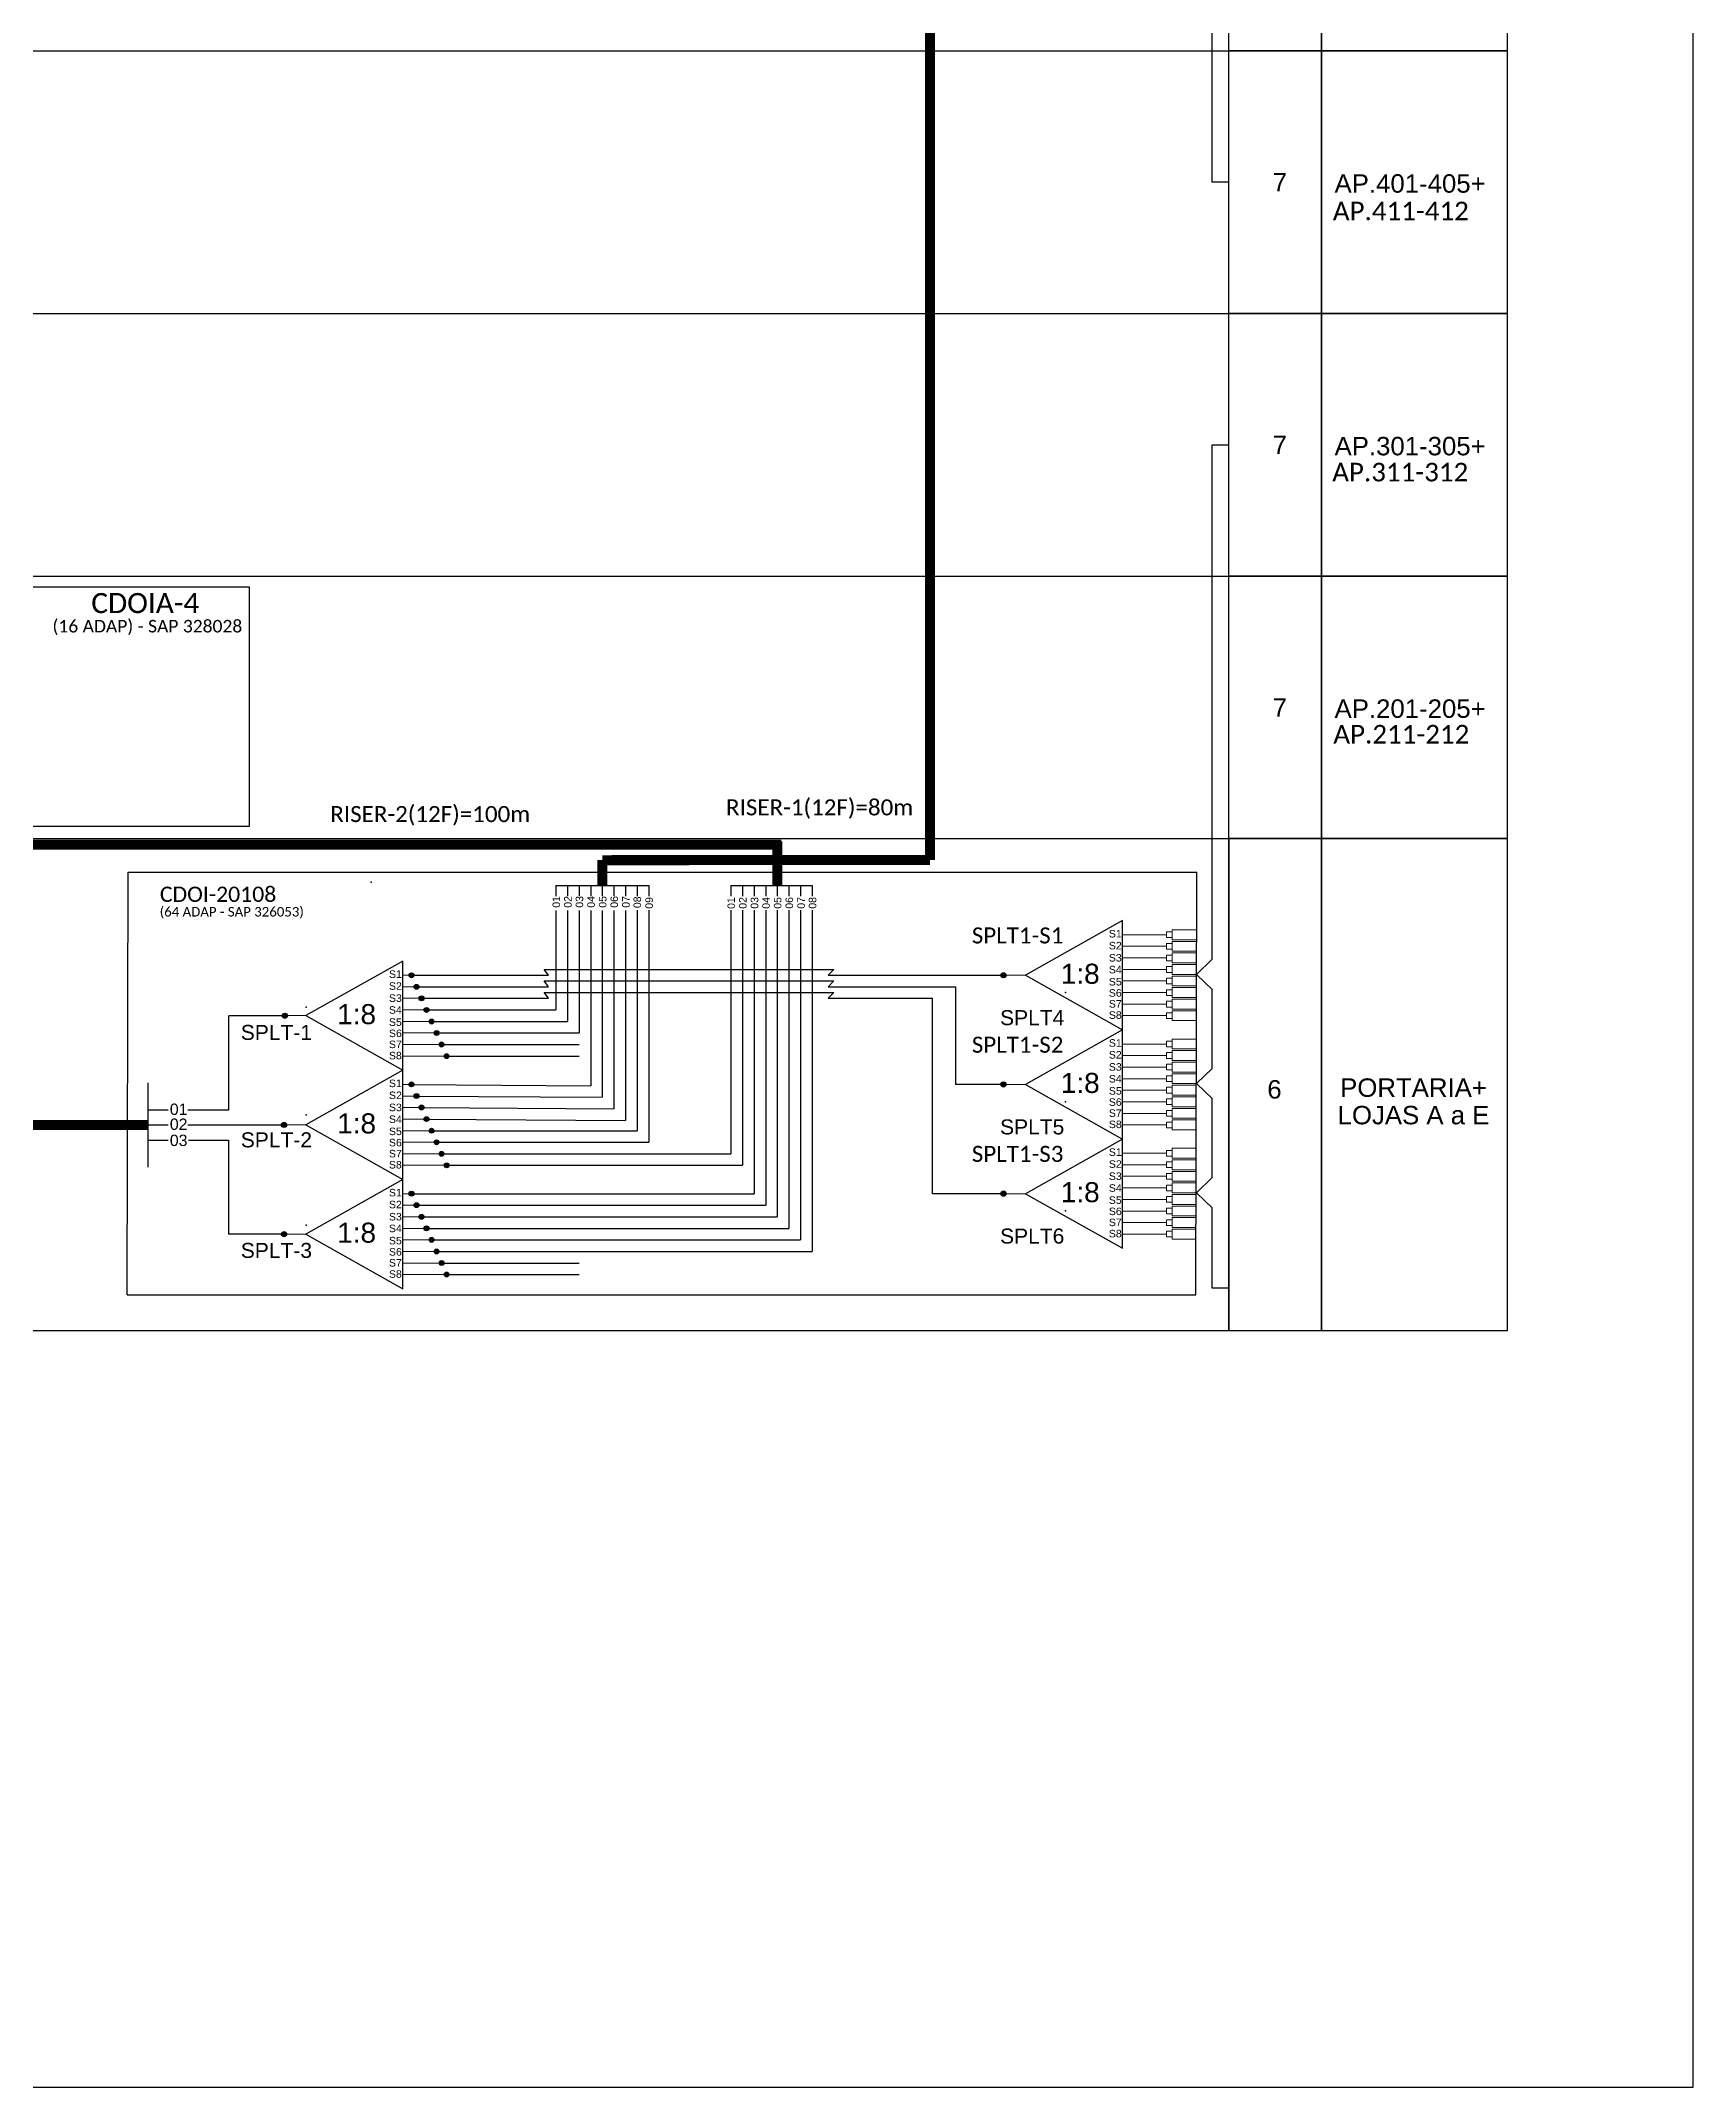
# Model space of a CAD drawing. Header units: millimetres. Extents: x 35553 to 36391, y 58449 to 59043.
# Drawn here: x 36226.4 to 36391.2, y 58448.6 to 58652.7 of the extents above; entities that cross this region are included whole.
import ezdxf
from ezdxf.enums import TextEntityAlignment as Align

# ---------------------------------------------------------------- set-up
doc = ezdxf.new("R2010")
doc.units = ezdxf.units.MM
doc.layers.add('10.1-Caixas Subterrâneas', color=5, linetype='Continuous')
doc.layers.add('10.4-Postes', color=1, linetype='Continuous')
doc.styles.add('ARIAL', font='arial.ttf')
doc.styles.add('WMF-Calibri0', font='calibri.ttf')
doc.linetypes.add('RESERVA', pattern='A,0.5,-0.15,["RESERVA",Standard,S=0.18,R=0,X=0,Y=-0.1],-1.3', length=1.95)

# ---------------------------------------------------------------- blocks, each defined once
blk = doc.blocks.new('A$C415C251F')
at = {"color": 3}
blk.add_point((0, 0), dxfattribs=at)
blk = doc.blocks.new('LEG_CDOIA8_C-SPLT_DIR')
at = {"color": 3}
blk.add_blockref('A$C415C251F', (0, 0), dxfattribs=at)
at = {"color": 1, "style": 'WMF-Calibri0', "flags": 4}
blk.add_attdef('CDO', (-26.84, -2.61), '', height=2, dxfattribs=at)
blk.add_attdef('MODELO', text='', height=1.5, dxfattribs=at).set_placement((-22.23, -4.54), align=Align.CENTER)
at = {"style": 'ARIAL', "flags": 4}
blk.add_attdef('SPLITAGEM', text='', height=1.5, dxfattribs=at).set_placement((-18.36, -12.59), align=Align.CENTER)
blk = doc.blocks.new('SPLITTER_')
blk.add_point((0, 0))
at = {"style": 'ARIAL', "flags": 4}
blk.add_attdef('SPLT', (0, -3.26), '', height=1.5, dxfattribs=at)

msp = doc.modelspace()

# ---------------------------------------------------------------- hatches: boundary and pattern name
h = msp.add_hatch(color=3)
h.dxf.hatch_style = 1
edge = h.paths.add_edge_path()
edge.add_arc((36263.38, 58559.52), 0.242, 0, 360)
h = msp.add_hatch(color=3)
h.dxf.hatch_style = 1
edge = h.paths.add_edge_path()
edge.add_arc((36322.42, 58559.52), 0.256, 0, 360)
h = msp.add_hatch(color=3)
h.dxf.hatch_style = 1
edge = h.paths.add_edge_path()
edge.add_arc((36263.88, 58558.37), 0.242, 0, 360)
h = msp.add_hatch(color=3)
h.dxf.hatch_style = 1
edge = h.paths.add_edge_path()
edge.add_arc((36264.38, 58557.22), 0.242, 0, 360)
h = msp.add_hatch(color=3)
h.dxf.hatch_style = 1
edge = h.paths.add_edge_path()
edge.add_arc((36250.75, 58555.48), 0.256, 0, 360)
h = msp.add_hatch(color=3)
h.dxf.hatch_style = 1
edge = h.paths.add_edge_path()
edge.add_arc((36264.88, 58556.06), 0.242, 0, 360)
h = msp.add_hatch(color=3)
h.dxf.hatch_style = 1
edge = h.paths.add_edge_path()
edge.add_arc((36265.38, 58554.91), 0.242, 0, 360)
h = msp.add_hatch(color=3)
h.dxf.hatch_style = 1
edge = h.paths.add_edge_path()
edge.add_arc((36265.88, 58553.76), 0.242, 0, 360)
h = msp.add_hatch(color=3)
h.dxf.hatch_style = 1
edge = h.paths.add_edge_path()
edge.add_arc((36266.38, 58552.61), 0.242, 0, 360)
h = msp.add_hatch(color=3)
h.dxf.hatch_style = 1
edge = h.paths.add_edge_path()
edge.add_arc((36266.88, 58551.45), 0.242, 0, 360)
h = msp.add_hatch(color=3)
h.dxf.hatch_style = 1
edge = h.paths.add_edge_path()
edge.add_arc((36263.38, 58548.63), 0.242, 0, 360)
h = msp.add_hatch(color=3)
h.dxf.hatch_style = 1
edge = h.paths.add_edge_path()
edge.add_arc((36322.42, 58548.63), 0.256, 0, 360)
h = msp.add_hatch(color=3)
h.dxf.hatch_style = 1
edge = h.paths.add_edge_path()
edge.add_arc((36263.88, 58547.47), 0.242, 0, 360)
h = msp.add_hatch(color=3)
h.dxf.hatch_style = 1
edge = h.paths.add_edge_path()
edge.add_arc((36250.66, 58544.59), 0.256, 0, 360)
h = msp.add_hatch(color=3)
h.dxf.hatch_style = 1
edge = h.paths.add_edge_path()
edge.add_arc((36264.38, 58546.32), 0.242, 0, 360)
h = msp.add_hatch(color=3)
h.dxf.hatch_style = 1
edge = h.paths.add_edge_path()
edge.add_arc((36264.88, 58545.17), 0.242, 0, 360)
h = msp.add_hatch(color=3)
h.dxf.hatch_style = 1
edge = h.paths.add_edge_path()
edge.add_arc((36265.38, 58544.01), 0.242, 0, 360)
h = msp.add_hatch(color=3)
h.dxf.hatch_style = 1
edge = h.paths.add_edge_path()
edge.add_arc((36265.88, 58542.86), 0.242, 0, 360)
h = msp.add_hatch(color=3)
h.dxf.hatch_style = 1
edge = h.paths.add_edge_path()
edge.add_arc((36266.38, 58541.71), 0.242, 0, 360)
h = msp.add_hatch(color=3)
h.dxf.hatch_style = 1
edge = h.paths.add_edge_path()
edge.add_arc((36266.88, 58540.56), 0.242, 0, 360)
h = msp.add_hatch(color=3)
h.dxf.hatch_style = 1
edge = h.paths.add_edge_path()
edge.add_arc((36263.38, 58537.73), 0.242, 0, 360)
h = msp.add_hatch(color=3)
h.dxf.hatch_style = 1
edge = h.paths.add_edge_path()
edge.add_arc((36263.88, 58536.58), 0.242, 0, 360)
h = msp.add_hatch(color=3)
h.dxf.hatch_style = 1
edge = h.paths.add_edge_path()
edge.add_arc((36322.42, 58537.73), 0.256, 0, 360)
h = msp.add_hatch(color=3)
h.dxf.hatch_style = 1
edge = h.paths.add_edge_path()
edge.add_arc((36264.38, 58535.42), 0.242, 0, 360)
h = msp.add_hatch(color=3)
h.dxf.hatch_style = 1
edge = h.paths.add_edge_path()
edge.add_arc((36264.88, 58534.27), 0.242, 0, 360)
h = msp.add_hatch(color=3)
h.dxf.hatch_style = 1
edge = h.paths.add_edge_path()
edge.add_arc((36250.66, 58533.69), 0.256, 0, 360)
h = msp.add_hatch(color=3)
h.dxf.hatch_style = 1
edge = h.paths.add_edge_path()
edge.add_arc((36265.38, 58533.12), 0.242, 0, 360)
h = msp.add_hatch(color=3)
h.dxf.hatch_style = 1
edge = h.paths.add_edge_path()
edge.add_arc((36265.88, 58531.96), 0.242, 0, 360)
h = msp.add_hatch(color=3)
h.dxf.hatch_style = 1
edge = h.paths.add_edge_path()
edge.add_arc((36266.38, 58530.81), 0.242, 0, 360)
h = msp.add_hatch(color=3)
h.dxf.hatch_style = 1
edge = h.paths.add_edge_path()
edge.add_arc((36266.88, 58529.66), 0.242, 0, 360)

# ---------------------------------------------------------------- linework, layer by layer
at = {"color": 0}
for p, q in [((36344.9, 58651.73), (36344.9, 58677.93)), ((36354.16, 58651.73), (36354.16, 58677.93)), ((36354.16, 58677.93), (36354.16, 58651.73)), ((36372.67, 58677.93), (36372.67, 58651.73)), ((36185.12, 58651.73), (36344.9, 58651.73)), ((36344.88, 58651.73), (36344.9, 58651.73)), ((36344.88, 58651.73), (36344.9, 58651.73)), ((36344.9, 58651.73), (36354.16, 58651.73)), ((36344.9, 58625.54), (36344.9, 58651.73)), ((36354.16, 58651.73), (36344.9, 58651.73)), ((36354.16, 58651.73), (36372.67, 58651.73)), ((36354.16, 58625.54), (36354.16, 58651.73)), ((36354.16, 58651.73), (36354.16, 58625.54)), ((36372.67, 58651.73), (36354.16, 58651.73)), ((36372.67, 58651.73), (36372.67, 58625.54)), ((36185.12, 58625.54), (36344.9, 58625.54)), ((36344.88, 58625.54), (36344.9, 58625.54)), ((36344.88, 58625.54), (36344.9, 58625.54)), ((36344.9, 58625.54), (36354.16, 58625.54)), ((36344.9, 58599.34), (36344.9, 58625.54)), ((36354.16, 58625.54), (36344.9, 58625.54)), ((36354.16, 58625.54), (36372.67, 58625.54)), ((36354.16, 58599.34), (36354.16, 58625.54)), ((36354.16, 58625.54), (36354.16, 58599.34)), ((36372.67, 58625.54), (36354.16, 58625.54)), ((36372.67, 58625.54), (36372.67, 58599.34)), ((36185.12, 58599.34), (36344.9, 58599.34)), ((36344.88, 58599.34), (36344.9, 58599.34)), ((36344.88, 58599.34), (36344.9, 58599.34)), ((36344.9, 58599.34), (36354.16, 58599.34)), ((36344.9, 58573.15), (36344.9, 58599.34)), ((36354.16, 58599.34), (36344.9, 58599.34)), ((36354.16, 58599.34), (36372.67, 58599.34)), ((36354.16, 58573.15), (36354.16, 58599.34)), ((36354.16, 58599.34), (36354.16, 58573.15)), ((36372.67, 58599.34), (36354.16, 58599.34)), ((36372.67, 58599.34), (36372.67, 58573.15)), ((36185.12, 58573.15), (36344.9, 58573.15)), ((36354.16, 58573.15), (36344.9, 58573.15)), ((36344.9, 58573.15), (36354.16, 58573.15)), ((36344.9, 58524.06), (36344.9, 58573.15)), ((36344.9, 58573.15), (36344.9, 58524.06)), ((36372.67, 58573.15), (36354.16, 58573.15)), ((36354.16, 58573.15), (36372.67, 58573.15)), ((36354.16, 58524.06), (36354.16, 58573.15)), ((36354.16, 58573.15), (36354.16, 58524.06)), ((36372.67, 58573.15), (36372.67, 58524.06)), ((36247.92, 58524.06), (36190.85, 58524.06)), ((36257.18, 58524.06), (36247.92, 58524.06)), ((36275.69, 58524.06), (36257.18, 58524.06)), ((36344.9, 58524.06), (36275.69, 58524.06)), ((36354.16, 58524.06), (36344.9, 58524.06)), ((36372.67, 58524.06), (36354.16, 58524.06))]:
    msp.add_line(p, q, dxfattribs=at)
for p, q in [((36185.12, 58651.73), (36344.9, 58651.73)), ((36344.88, 58651.73), (36372.67, 58651.73)), ((36185.12, 58625.54), (36344.9, 58625.54)), ((36344.88, 58625.54), (36372.67, 58625.54)), ((36185.12, 58599.34), (36344.9, 58599.34)), ((36344.88, 58599.34), (36372.67, 58599.34)), ((36185.12, 58573.15), (36344.9, 58573.15))]:
    msp.add_line(p, q)
msp.add_lwpolyline([(35552.65, 58448.6), (36391.22, 58448.6), (36391.22, 59042.6), (35552.65, 59042.6), (35552.65, 58448.6)])
at = {"color": 5, "const_width": 1}
for points in [[(36315.11, 58827.25), (36315.11, 58571.01)], [(36282.41, 58568.47), (36282.41, 58571.01)], [(36282.41, 58571), (36315.11, 58571.01)]]:
    msp.add_lwpolyline(points, dxfattribs=at)
at = {"color": 3}
for points in [[(36344.9, 58638.63), (36343.25, 58638.63), (36343.25, 58657.76), (36341.68, 58659.26), (36343.25, 58660.77), (36343.25, 58661.93)], [(36343.25, 58565.3), (36343.25, 58612.44), (36344.9, 58612.44)], [(36277.78, 58565.98), (36277.78, 58556.06)], [(36278.94, 58565.98), (36278.94, 58554.91)], [(36280.1, 58565.99), (36280.1, 58553.76)], [(36343.25, 58552.6), (36343.25, 58558.1), (36341.68, 58559.61), (36343.25, 58561.11), (36343.25, 58565.3)], [(36263.38, 58559.52), (36277.05, 58559.52)], [(36277.05, 58559.52), (36276.62, 58560.11), (36305.5, 58560.11), (36304.94, 58559.52)], [(36304.94, 58559.52), (36322.42, 58559.52)], [(36263.88, 58558.37), (36277.05, 58558.37)], [(36264.38, 58557.22), (36277.05, 58557.22)], [(36277.05, 58558.37), (36276.62, 58558.96), (36305.5, 58558.96), (36304.94, 58558.37)], [(36277.05, 58557.22), (36276.62, 58557.81), (36305.5, 58557.81), (36304.94, 58557.22)], [(36277.05, 58558.37), (36277.05, 58558.37)], [(36277.05, 58557.22), (36277.05, 58557.22)], [(36304.94, 58558.37), (36317.63, 58558.37), (36317.63, 58548.63)], [(36304.94, 58557.22), (36315.33, 58557.22), (36315.33, 58537.73)], [(36250.75, 58555.48), (36245.14, 58555.48)], [(36245.14, 58550.54), (36245.14, 58555.48)], [(36264.88, 58556.06), (36277.78, 58556.06)], [(36265.38, 58554.91), (36278.94, 58554.91)], [(36265.88, 58553.76), (36280.1, 58553.76)], [(36343.25, 58541.71), (36343.25, 58547.22), (36341.68, 58548.73), (36343.25, 58550.23), (36343.25, 58552.6)], [(36241.07, 58546.1), (36245.14, 58546.1), (36245.14, 58550.54)], [(36322.42, 58548.63), (36317.63, 58548.63)], [(36237.1, 58546.1), (36239.11, 58546.1)], [(36343.25, 58535.35), (36343.25, 58536.32), (36341.68, 58537.83), (36343.25, 58539.34), (36343.25, 58541.71)], [(36322.42, 58537.73), (36315.33, 58537.73)], [(36344.9, 58528.31), (36343.25, 58528.31), (36343.25, 58535.35)]]:
    msp.add_lwpolyline(points, dxfattribs=at)
at = {"color": 1}
msp.add_lwpolyline([(36194.07, 58598.26), (36247.2, 58598.26), (36247.2, 58574.37), (36194.07, 58574.37)], close=True, dxfattribs=at)
for points in [[(36247.2, 58574.37), (36247.2, 58574.37), (36247.2, 58574.37), (36194.07, 58574.37), (36194.07, 58597.16), (36194.07, 58597.16)], [(36235.1, 58569.8), (36341.72, 58569.8)], [(36341.62, 58527.63), (36341.72, 58569.8)], [(36334.31, 58564.97), (36324.64, 58559.52), (36334.31, 58554.07), (36334.31, 58564.97)], [(36262.5, 58560.94), (36252.83, 58555.49), (36262.5, 58550.04), (36262.5, 58560.94)], [(36334.31, 58554.07), (36324.64, 58548.63), (36334.31, 58543.18), (36334.31, 58554.07)], [(36237.1, 58543.06), (36237.1, 58548.79)], [(36262.5, 58550.04), (36252.83, 58544.59), (36262.5, 58539.14), (36262.5, 58550.04)], [(36237.1, 58540.38), (36237.1, 58543.06)], [(36334.31, 58543.18), (36324.64, 58537.73), (36334.31, 58532.28), (36334.31, 58543.18)], [(36262.5, 58539.14), (36252.83, 58533.69), (36262.5, 58528.25), (36262.5, 58539.14)], [(36235, 58527.63), (36341.62, 58527.63)]]:
    msp.add_lwpolyline(points, dxfattribs=at)
at = {"color": 6, "const_width": 1}
for points in [[(36299.86, 58568.47), (36299.86, 58572.88)], [(36300.27, 58572.55), (36220.63, 58572.55)]]:
    msp.add_lwpolyline(points, dxfattribs=at)
at = {"color": 5}
for points in [[(36277.78, 58568.47), (36277.78, 58567.4)], [(36277.78, 58568.47), (36284.72, 58568.47)], [(36278.94, 58568.47), (36278.94, 58567.41)], [(36280.1, 58568.47), (36280.1, 58567.4)], [(36281.25, 58568.47), (36281.25, 58567.4)], [(36282.41, 58568.47), (36282.41, 58567.4)], [(36283.57, 58568.47), (36283.57, 58567.4)], [(36284.72, 58568.47), (36284.72, 58567.4)], [(36284.72, 58568.47), (36285.88, 58568.47), (36285.88, 58567.4)], [(36285.88, 58568.47), (36287.04, 58568.47), (36287.04, 58567.4)]]:
    msp.add_lwpolyline(points, dxfattribs=at)
at = {"color": 6}
for points in [[(36295.24, 58568.47), (36295.24, 58567.4)], [(36295.24, 58568.47), (36301.02, 58568.47)], [(36296.39, 58568.47), (36296.39, 58567.41)], [(36297.55, 58568.47), (36297.55, 58567.4)], [(36298.71, 58568.47), (36298.71, 58567.4)], [(36299.86, 58568.47), (36299.86, 58567.4)], [(36301.02, 58568.47), (36301.02, 58567.4)], [(36301.02, 58568.47), (36302.18, 58568.47), (36302.18, 58567.4)], [(36302.18, 58568.47), (36303.34, 58568.47), (36303.34, 58567.4)]]:
    msp.add_lwpolyline(points, dxfattribs=at)
at = {"color": 2}
for points in [[(36281.25, 58565.98), (36281.25, 58548.5)], [(36282.41, 58565.98), (36282.41, 58547.35)], [(36283.57, 58565.98), (36283.57, 58546.2)], [(36284.72, 58565.98), (36284.72, 58545.04)], [(36285.88, 58566), (36285.88, 58544.01)], [(36287.04, 58566), (36287.04, 58542.86)], [(36295.24, 58566), (36295.24, 58541.71)], [(36296.39, 58566), (36296.39, 58540.56)], [(36263.38, 58548.63), (36281.25, 58548.5)], [(36263.88, 58547.47), (36282.41, 58547.35)], [(36264.38, 58546.32), (36283.57, 58546.2)], [(36264.88, 58545.17), (36284.72, 58545.04)], [(36237.1, 58544.59), (36239.11, 58544.59)], [(36241.07, 58544.59), (36245.13, 58544.59)], [(36245.13, 58544.59), (36250.66, 58544.59)], [(36265.38, 58544.01), (36285.88, 58544.01)], [(36265.88, 58542.86), (36287.04, 58542.86)], [(36296.39, 58542.86), (36296.39, 58542.86)], [(36266.38, 58541.71), (36295.24, 58541.71)], [(36266.88, 58540.56), (36296.39, 58540.56)]]:
    msp.add_lwpolyline(points, dxfattribs=at)
at = {"color": 0}
for points in [[(36297.55, 58566), (36297.55, 58537.73)], [(36298.71, 58566), (36298.71, 58536.58)], [(36299.86, 58566), (36299.86, 58535.42)], [(36301.02, 58566), (36301.02, 58534.27)], [(36302.18, 58566), (36302.18, 58533.12)], [(36303.34, 58566), (36303.34, 58531.96)], [(36237.1, 58543.06), (36239.11, 58543.06)], [(36241.12, 58543.06), (36245.13, 58543.06), (36245.13, 58538.13)], [(36245.13, 58538.13), (36245.13, 58533.69)], [(36263.38, 58537.73), (36297.55, 58537.73)], [(36263.88, 58536.58), (36298.71, 58536.58)], [(36264.38, 58535.42), (36299.86, 58535.42)], [(36250.66, 58533.69), (36245.13, 58533.69)], [(36264.88, 58534.27), (36301.02, 58534.27)], [(36265.38, 58533.12), (36302.18, 58533.12)], [(36265.88, 58531.96), (36303.34, 58531.96)]]:
    msp.add_lwpolyline(points, dxfattribs=at)
at = {"color": 3, "lineweight": 0}
for points in [[(36338.69, 58563.56), (36334.31, 58563.56)], [(36339.27, 58564.05), (36339.27, 58563.07)], [(36339.27, 58564.05), (36341.68, 58564.05)], [(36339.27, 58563.07), (36341.68, 58563.07)], [(36334.31, 58562.41), (36338.69, 58562.41)], [(36334.31, 58561.25), (36338.69, 58561.25)], [(36339.27, 58562.9), (36339.27, 58561.91)], [(36339.27, 58562.9), (36341.68, 58562.9)], [(36339.27, 58561.91), (36341.68, 58561.91)], [(36339.27, 58561.75), (36339.27, 58560.76)], [(36339.27, 58561.75), (36341.68, 58561.75)], [(36334.31, 58560.1), (36338.69, 58560.1)], [(36339.27, 58560.76), (36341.68, 58560.76)], [(36339.27, 58560.59), (36339.27, 58559.61)], [(36339.27, 58560.59), (36341.68, 58560.59)], [(36339.27, 58559.61), (36341.68, 58559.61)], [(36339.27, 58559.44), (36339.27, 58558.45)], [(36339.27, 58559.44), (36341.68, 58559.44)], [(36334.31, 58558.95), (36338.69, 58558.95)], [(36334.31, 58557.79), (36338.69, 58557.79)], [(36339.27, 58558.45), (36341.68, 58558.45)], [(36339.27, 58558.29), (36339.27, 58557.3)], [(36339.27, 58558.29), (36341.68, 58558.29)], [(36339.27, 58557.3), (36341.68, 58557.3)], [(36339.27, 58557.13), (36339.27, 58556.15)], [(36339.27, 58557.13), (36341.68, 58557.13)], [(36334.31, 58556.64), (36338.69, 58556.64)], [(36334.31, 58555.49), (36338.69, 58555.49)], [(36339.27, 58556.15), (36341.68, 58556.15)], [(36339.27, 58555.98), (36339.27, 58554.99)], [(36339.27, 58555.98), (36341.68, 58555.98)], [(36339.27, 58554.99), (36341.68, 58554.99)], [(36339.27, 58553.16), (36339.27, 58552.17)], [(36339.27, 58553.16), (36341.68, 58553.16)], [(36338.69, 58552.66), (36334.31, 58552.66)], [(36334.31, 58551.51), (36338.69, 58551.51)], [(36339.27, 58552.17), (36341.68, 58552.17)], [(36339.27, 58552), (36339.27, 58551.02)], [(36339.27, 58552), (36341.68, 58552)], [(36339.27, 58551.02), (36341.68, 58551.02)], [(36339.27, 58550.85), (36339.27, 58549.86)], [(36339.27, 58550.85), (36341.68, 58550.85)], [(36334.31, 58550.36), (36338.69, 58550.36)], [(36334.31, 58549.2), (36338.69, 58549.2)], [(36339.27, 58549.86), (36341.68, 58549.86)], [(36339.27, 58549.7), (36339.27, 58548.71)], [(36339.27, 58549.7), (36341.68, 58549.7)], [(36334.31, 58548.05), (36338.69, 58548.05)], [(36334.31, 58546.9), (36338.69, 58546.9)], [(36339.27, 58548.71), (36341.68, 58548.71)], [(36339.27, 58548.54), (36339.27, 58547.56)], [(36339.27, 58548.54), (36341.68, 58548.54)], [(36339.27, 58547.56), (36341.67, 58547.56)], [(36339.27, 58547.39), (36339.27, 58546.4)], [(36339.27, 58547.39), (36341.67, 58547.39)], [(36334.31, 58545.74), (36338.69, 58545.74)], [(36339.27, 58546.4), (36341.66, 58546.4)], [(36339.27, 58546.24), (36339.27, 58545.25)], [(36339.27, 58546.24), (36341.66, 58546.24)], [(36339.27, 58545.25), (36341.66, 58545.25)], [(36339.27, 58545.08), (36339.27, 58544.1)], [(36339.27, 58545.08), (36341.66, 58545.08)], [(36334.31, 58544.59), (36338.69, 58544.59)], [(36339.27, 58544.1), (36341.66, 58544.1)], [(36338.69, 58541.77), (36334.31, 58541.77)], [(36334.31, 58540.61), (36338.69, 58540.61)], [(36339.27, 58542.26), (36339.27, 58541.27)], [(36339.27, 58542.26), (36341.65, 58542.26)], [(36339.27, 58541.27), (36341.65, 58541.27)], [(36339.27, 58541.11), (36339.27, 58540.12)], [(36339.27, 58541.11), (36341.65, 58541.11)], [(36334.31, 58539.46), (36338.69, 58539.46)], [(36339.27, 58540.12), (36341.65, 58540.12)], [(36339.27, 58539.95), (36339.27, 58538.97)], [(36339.27, 58539.95), (36341.65, 58539.95)], [(36339.27, 58538.97), (36341.65, 58538.97)], [(36339.27, 58538.8), (36339.27, 58537.81)], [(36339.27, 58538.8), (36341.65, 58538.8)], [(36334.31, 58538.31), (36338.69, 58538.31)], [(36334.31, 58537.15), (36338.69, 58537.15)], [(36339.27, 58537.81), (36341.64, 58537.81)], [(36339.27, 58537.65), (36339.27, 58536.66)], [(36339.27, 58537.65), (36341.64, 58537.65)], [(36339.27, 58536.66), (36341.64, 58536.66)], [(36334.31, 58536), (36338.69, 58536)], [(36334.31, 58534.85), (36338.69, 58534.85)], [(36339.27, 58536.49), (36339.27, 58535.51)], [(36339.27, 58536.49), (36341.64, 58536.49)], [(36339.27, 58535.51), (36341.64, 58535.51)], [(36339.27, 58535.34), (36339.27, 58534.35)], [(36339.27, 58535.34), (36341.64, 58535.34)], [(36334.31, 58533.69), (36338.69, 58533.69)], [(36339.27, 58534.35), (36341.64, 58534.35)], [(36339.27, 58534.19), (36339.27, 58533.2)], [(36339.27, 58534.19), (36341.63, 58534.19)], [(36339.27, 58533.2), (36341.63, 58533.2)]]:
    msp.add_lwpolyline(points, dxfattribs=at)
for points in [[(36338.69, 58563.85), (36339.27, 58563.85), (36339.27, 58563.27), (36338.69, 58563.27)], [(36338.69, 58562.69), (36339.27, 58562.69), (36339.27, 58562.12), (36338.69, 58562.12)], [(36338.69, 58561.54), (36339.27, 58561.54), (36339.27, 58560.97), (36338.69, 58560.97)], [(36338.69, 58560.39), (36339.27, 58560.39), (36339.27, 58559.81), (36338.69, 58559.81)], [(36338.69, 58559.23), (36339.27, 58559.23), (36339.27, 58558.66), (36338.69, 58558.66)], [(36338.69, 58558.08), (36339.27, 58558.08), (36339.27, 58557.51), (36338.69, 58557.51)], [(36338.69, 58556.93), (36339.27, 58556.93), (36339.27, 58556.35), (36338.69, 58556.35)], [(36338.69, 58555.77), (36339.27, 58555.77), (36339.27, 58555.2), (36338.69, 58555.2)], [(36338.69, 58552.95), (36339.27, 58552.95), (36339.27, 58552.38), (36338.69, 58552.38)], [(36338.69, 58551.8), (36339.27, 58551.8), (36339.27, 58551.22), (36338.69, 58551.22)], [(36338.69, 58550.64), (36339.27, 58550.64), (36339.27, 58550.07), (36338.69, 58550.07)], [(36338.69, 58549.49), (36339.27, 58549.49), (36339.27, 58548.92), (36338.69, 58548.92)], [(36338.69, 58548.34), (36339.27, 58548.34), (36339.27, 58547.76), (36338.69, 58547.76)], [(36338.69, 58547.18), (36339.27, 58547.18), (36339.27, 58546.61), (36338.69, 58546.61)], [(36338.69, 58546.03), (36339.27, 58546.03), (36339.27, 58545.46), (36338.69, 58545.46)], [(36338.69, 58544.88), (36339.27, 58544.88), (36339.27, 58544.3), (36338.69, 58544.3)], [(36338.69, 58542.05), (36339.27, 58542.05), (36339.27, 58541.48), (36338.69, 58541.48)], [(36338.69, 58540.9), (36339.27, 58540.9), (36339.27, 58540.33), (36338.69, 58540.33)], [(36338.69, 58539.75), (36339.27, 58539.75), (36339.27, 58539.17), (36338.69, 58539.17)], [(36338.69, 58538.59), (36339.27, 58538.59), (36339.27, 58538.02), (36338.69, 58538.02)], [(36338.69, 58537.44), (36339.27, 58537.44), (36339.27, 58536.87), (36338.69, 58536.87)], [(36338.69, 58536.29), (36339.27, 58536.29), (36339.27, 58535.71), (36338.69, 58535.71)], [(36338.69, 58535.13), (36339.27, 58535.13), (36339.27, 58534.56), (36338.69, 58534.56)], [(36338.69, 58533.98), (36339.27, 58533.98), (36339.27, 58533.41), (36338.69, 58533.41)]]:
    msp.add_lwpolyline(points, close=True, dxfattribs=at)
at = {"color": 7, "lineweight": 0}
for points in [[(36263.38, 58559.52), (36262.5, 58559.52)], [(36262.5, 58558.37), (36263.88, 58558.37)], [(36262.5, 58557.22), (36264.38, 58557.22)], [(36262.5, 58556.06), (36264.88, 58556.06)], [(36262.5, 58554.91), (36265.38, 58554.91)], [(36262.5, 58553.76), (36265.88, 58553.76)], [(36262.5, 58552.61), (36266.38, 58552.61)], [(36262.5, 58551.45), (36266.88, 58551.45)], [(36263.38, 58548.63), (36262.5, 58548.63)], [(36262.5, 58547.47), (36263.88, 58547.47)], [(36262.5, 58546.32), (36264.38, 58546.32)], [(36262.5, 58545.17), (36264.88, 58545.17)], [(36262.5, 58544.01), (36265.38, 58544.01)], [(36262.5, 58542.86), (36265.88, 58542.86)], [(36262.5, 58541.71), (36266.38, 58541.71)], [(36262.5, 58540.56), (36266.88, 58540.56)], [(36263.38, 58537.73), (36262.5, 58537.73)], [(36262.5, 58536.58), (36263.88, 58536.58)], [(36262.5, 58535.42), (36264.38, 58535.42)], [(36262.5, 58534.27), (36264.88, 58534.27)], [(36262.5, 58533.12), (36265.38, 58533.12)], [(36262.5, 58531.96), (36265.88, 58531.96)], [(36262.5, 58530.81), (36266.38, 58530.81)], [(36262.5, 58529.66), (36266.88, 58529.66)]]:
    msp.add_lwpolyline(points, dxfattribs=at)
at = {"color": 1, "lineweight": 0}
for points in [[(36324.64, 58559.52), (36322.42, 58559.52)], [(36252.83, 58555.49), (36250.61, 58555.49)], [(36324.64, 58548.63), (36322.42, 58548.63)], [(36252.83, 58544.59), (36250.61, 58544.59)], [(36324.64, 58537.73), (36322.42, 58537.73)], [(36252.83, 58533.69), (36250.61, 58533.69)]]:
    msp.add_lwpolyline(points, dxfattribs=at)
at = {"color": 8, "linetype": 'RESERVA', "ltscale": 4}
for points in [[(36266.38, 58552.61), (36280.1, 58552.61)], [(36266.88, 58551.45), (36280.1, 58551.45)], [(36266.38, 58530.81), (36280.1, 58530.81)], [(36266.88, 58529.66), (36280.1, 58529.66)]]:
    msp.add_lwpolyline(points, dxfattribs=at)
at = {"color": 1, "const_width": 1}
msp.add_lwpolyline([(36237.1, 58544.59), (36224.62, 58544.59), (36224.62, 58544.59), (36224.62, 58544.59)], dxfattribs=at)
at = {"color": 3}
for centre, radius in [((36263.38, 58559.52), 0.242), ((36322.42, 58559.52), 0.256), ((36263.88, 58558.37), 0.242), ((36264.38, 58557.22), 0.242), ((36250.75, 58555.48), 0.256), ((36264.88, 58556.06), 0.242), ((36265.38, 58554.91), 0.242), ((36265.88, 58553.76), 0.242), ((36266.38, 58552.61), 0.242), ((36266.88, 58551.45), 0.242), ((36263.38, 58548.63), 0.242), ((36322.42, 58548.63), 0.256), ((36263.88, 58547.47), 0.242), ((36250.66, 58544.59), 0.256), ((36264.38, 58546.32), 0.242), ((36264.88, 58545.17), 0.242), ((36265.38, 58544.01), 0.242), ((36265.88, 58542.86), 0.242), ((36266.38, 58541.71), 0.242), ((36266.88, 58540.56), 0.242), ((36263.38, 58537.73), 0.242), ((36263.88, 58536.58), 0.242), ((36322.42, 58537.73), 0.256), ((36264.38, 58535.42), 0.242), ((36264.88, 58534.27), 0.242), ((36250.66, 58533.69), 0.256), ((36265.38, 58533.12), 0.242), ((36265.88, 58531.96), 0.242), ((36266.38, 58530.81), 0.242), ((36266.88, 58529.66), 0.242)]:
    msp.add_circle(centre, radius, dxfattribs=at)
at = {"layer": '10.1-Caixas Subterrâneas', "color": 1}
msp.add_lwpolyline([(36235, 58527.63), (36235.1, 58569.8)], dxfattribs=at)

# ---------------------------------------------------------------- block references
at = {"color": 5}
ref = msp.add_blockref('SPLITTER_', (36328.62, 58557.8), dxfattribs=dict(at, xscale=-1))
ref.add_attrib('SPLT', 'SPLT4', (36322.09, 58554.54), dxfattribs={"height": 1.5, "style": 'ARIAL'})
at = {"color": 7}
ref = msp.add_blockref('SPLITTER_', (36252.88, 58556.33), dxfattribs=dict(at, xscale=-1))
ref.add_attrib('SPLT', 'SPLT-1', (36246.35, 58553.07), dxfattribs={"height": 1.5, "style": 'ARIAL'})
at = {"color": 5}
ref = msp.add_blockref('SPLITTER_', (36328.62, 58546.9), dxfattribs=dict(at, xscale=-1))
ref.add_attrib('SPLT', 'SPLT5', (36322.09, 58543.64), dxfattribs={"height": 1.5, "style": 'ARIAL'})
at = {"color": 7}
ref = msp.add_blockref('SPLITTER_', (36252.88, 58545.61), dxfattribs=dict(at, xscale=-1))
ref.add_attrib('SPLT', 'SPLT-2', (36246.35, 58542.35), dxfattribs={"height": 1.5, "style": 'ARIAL'})
ref = msp.add_blockref('SPLITTER_', (36252.88, 58534.58), dxfattribs=dict(at, xscale=-1))
ref.add_attrib('SPLT', 'SPLT-3', (36246.35, 58531.32), dxfattribs={"height": 1.5, "style": 'ARIAL'})
at = {"color": 5}
ref = msp.add_blockref('SPLITTER_', (36328.62, 58536.01), dxfattribs=dict(at, xscale=-1))
ref.add_attrib('SPLT', 'SPLT6', (36322.09, 58532.75), dxfattribs={"height": 1.5, "style": 'ARIAL'})
at = {"layer": '10.4-Postes', "color": 1}
ref = msp.add_blockref('LEG_CDOIA8_C-SPLT_DIR', (36259.36, 58568.82), dxfattribs=dict(at, xscale=0.7595886718509064, yscale=0.7595886718509064, zscale=0.7595886718509064))
ref.add_attrib('CDO', 'CDOI-20108', (36238.28, 58566.84), dxfattribs={"layer": '0', "color": 0, "height": 1.519, "style": 'WMF-Calibri0'})
ref.add_attrib('MODELO', '(64 ADAP - SAP 326053)', dxfattribs={"layer": '0', "color": 0, "height": 0.9495, "style": 'WMF-Calibri0'}).set_placement((36245.45, 58565.38), align=Align.CENTER)

# ---------------------------------------------------------------- texts
at = {"color": 0, "style": 'ARIAL'}
for s, p in [('7', (36350, 58638.63)), ('AP.401-405+', (36362.99, 58638.51)), ('7', (36350, 58612.44)), ('AP.301-305+', (36362.99, 58612.31)), ('7', (36350, 58586.24)), ('AP.201-205+', (36362.99, 58586.12)), ('6', (36349.46, 58548.14)), ('PORTARIA+', (36363.33, 58548.31)), ('LOJAS A a E', (36363.33, 58545.57))]:
    msp.add_text(s, height=1.84, dxfattribs=at).set_placement(p, align=Align.MIDDLE_CENTER)
at = {"color": 0, "style": 'WMF-Calibri0'}
for s, p in [('AP.411-412', (36355.28, 58634.84)), ('AP.311-312', (36355.22, 58608.79)), ('AP.211-212', (36355.33, 58582.64))]:
    msp.add_text(s, height=1.854, dxfattribs=at).set_placement(p)
at = {"color": 1}
for s, height, style, p in [('CDOIA-4', 2, 'WMF-Calibri0', (36231.44, 58595.65)), ('S1', 0.75, 'ARIAL', (36332.94, 58563.29)), ('S2', 0.75, 'ARIAL', (36332.94, 58562.1)), ('S3', 0.75, 'ARIAL', (36332.94, 58560.89)), ('S1', 0.75, 'ARIAL', (36261.13, 58559.25)), ('1:8', 2, 'ARIAL', (36328.14, 58558.67)), ('S4', 0.75, 'ARIAL', (36332.94, 58559.71)), ('S5', 0.75, 'ARIAL', (36332.94, 58558.5)), ('S2', 0.75, 'ARIAL', (36261.13, 58558.07)), ('S3', 0.75, 'ARIAL', (36261.13, 58556.86)), ('S6', 0.75, 'ARIAL', (36332.94, 58557.38)), ('S7', 0.75, 'ARIAL', (36332.94, 58556.29)), ('1:8', 2, 'ARIAL', (36255.96, 58554.64)), ('S4', 0.75, 'ARIAL', (36261.13, 58555.68)), ('S5', 0.75, 'ARIAL', (36261.13, 58554.47)), ('S8', 0.75, 'ARIAL', (36332.94, 58555.17)), ('S6', 0.75, 'ARIAL', (36261.13, 58553.35)), ('S7', 0.75, 'ARIAL', (36261.13, 58552.25)), ('S1', 0.75, 'ARIAL', (36332.94, 58552.39)), ('S8', 0.75, 'ARIAL', (36261.13, 58551.13)), ('S2', 0.75, 'ARIAL', (36332.94, 58551.21)), ('S1', 0.75, 'ARIAL', (36261.13, 58548.36)), ('1:8', 2, 'ARIAL', (36328.14, 58547.78)), ('S3', 0.75, 'ARIAL', (36332.94, 58550)), ('S4', 0.75, 'ARIAL', (36332.94, 58548.82)), ('S2', 0.75, 'ARIAL', (36261.13, 58547.17)), ('S3', 0.75, 'ARIAL', (36261.13, 58545.96)), ('S5', 0.75, 'ARIAL', (36332.94, 58547.61)), ('S6', 0.75, 'ARIAL', (36332.94, 58546.49)), ('1:8', 2, 'ARIAL', (36255.96, 58543.74)), ('S4', 0.75, 'ARIAL', (36261.13, 58544.78)), ('S7', 0.75, 'ARIAL', (36332.94, 58545.39)), ('S8', 0.75, 'ARIAL', (36332.94, 58544.27)), ('S5', 0.75, 'ARIAL', (36261.13, 58543.57)), ('S6', 0.75, 'ARIAL', (36261.13, 58542.45)), ('S7', 0.75, 'ARIAL', (36261.13, 58541.35)), ('S8', 0.75, 'ARIAL', (36261.13, 58540.24)), ('S1', 0.75, 'ARIAL', (36332.94, 58541.5)), ('S2', 0.75, 'ARIAL', (36332.94, 58540.31)), ('1:8', 2, 'ARIAL', (36328.14, 58536.88)), ('S3', 0.75, 'ARIAL', (36332.94, 58539.1)), ('S4', 0.75, 'ARIAL', (36332.94, 58537.92)), ('S1', 0.75, 'ARIAL', (36261.13, 58537.46)), ('S2', 0.75, 'ARIAL', (36261.13, 58536.27)), ('S5', 0.75, 'ARIAL', (36332.94, 58536.71)), ('1:8', 2, 'ARIAL', (36255.96, 58532.84)), ('S3', 0.75, 'ARIAL', (36261.13, 58535.06)), ('S4', 0.75, 'ARIAL', (36261.13, 58533.89)), ('S6', 0.75, 'ARIAL', (36332.94, 58535.59)), ('S7', 0.75, 'ARIAL', (36332.94, 58534.49)), ('S5', 0.75, 'ARIAL', (36261.13, 58532.67)), ('S8', 0.75, 'ARIAL', (36332.94, 58533.37)), ('S6', 0.75, 'ARIAL', (36261.13, 58531.55)), ('S7', 0.75, 'ARIAL', (36261.13, 58530.46)), ('S8', 0.75, 'ARIAL', (36261.13, 58529.34))]:
    msp.add_text(s, height=height, dxfattribs=dict(at, style=style)).set_placement(p)
at = {"color": 1, "style": 'WMF-Calibri0'}
msp.add_text('(16 ADAP) - SAP 328028', height=1.25, dxfattribs=at).set_placement((36237.03, 58593.72), align=Align.CENTER)
at = {"color": 6, "style": 'WMF-Calibri0'}
msp.add_text('RISER-2(12F)=100m', height=1.6, dxfattribs=at).set_placement((36255.28, 58574.8))
at = {"color": 5, "style": 'WMF-Calibri0'}
msp.add_text('RISER-1(12F)=80m', height=1.6, dxfattribs=at).set_placement((36294.75, 58575.47))
at = {"style": 'ARIAL'}
for s, p in [('01', (36277.82, 58566.84)), ('02', (36278.98, 58566.84)), ('03', (36280.13, 58566.84)), ('04', (36281.29, 58566.84)), ('05', (36282.45, 58566.84)), ('06', (36283.6, 58566.84)), ('07', (36284.76, 58566.84)), ('08', (36285.9, 58566.8)), ('09', (36287.08, 58566.74)), ('01', (36295.27, 58566.72)), ('02', (36296.43, 58566.74)), ('03', (36297.59, 58566.74)), ('04', (36298.74, 58566.74)), ('05', (36299.9, 58566.74)), ('06', (36301.06, 58566.74)), ('07', (36302.24, 58566.74)), ('08', (36303.38, 58566.74))]:
    msp.add_text(s, height=0.75, rotation=90, dxfattribs=at).set_placement(p, align=Align.MIDDLE_CENTER)
at = {"color": 3, "style": 'WMF-Calibri0'}
for s, p in [('SPLT1-S1', (36319.27, 58562.69)), ('SPLT1-S2', (36319.27, 58551.79)), ('SPLT1-S3', (36319.27, 58540.9))]:
    msp.add_text(s, height=1.6, dxfattribs=at).set_placement(p)
at = {"color": 7, "style": 'ARIAL'}
for s, p in [('01', (36240.15, 58546.15)), ('02', (36240.15, 58544.66)), ('03', (36240.15, 58543.05))]:
    msp.add_text(s, height=1.132, dxfattribs=at).set_placement(p, align=Align.MIDDLE_CENTER)

doc.saveas('drawing.dxf')
